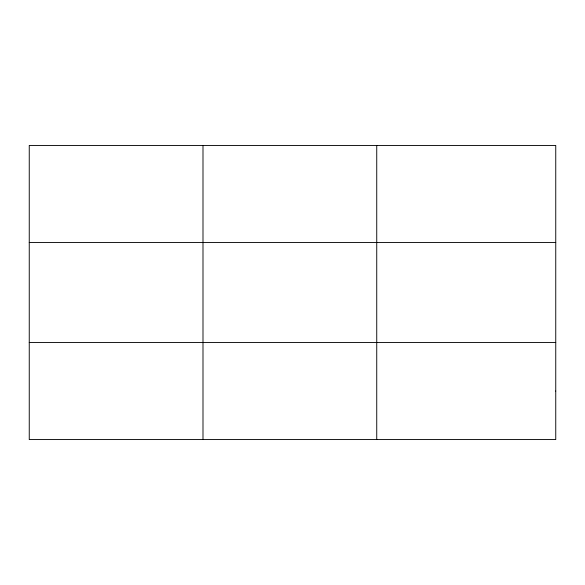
<?xml version="1.0" encoding="UTF-8"?>
<svg xmlns="http://www.w3.org/2000/svg" width="585" height="585" viewBox="0 0 585 585"><rect width="100%" height="100%" fill="white"/><g stroke="black" fill="none" stroke-linecap="round" stroke-linejoin="round"><path stroke-width="0.88" d="M202.995 439.562L202.995 145.438M376.74 439.562L376.74 145.438M29.25 242.497L555.75 242.497M29.25 342.503L555.75 342.503M555.75 391.036L555.75 439.562L29.25 439.562L29.25 145.438L555.75 145.438L555.75 391.036"/></g></svg>
